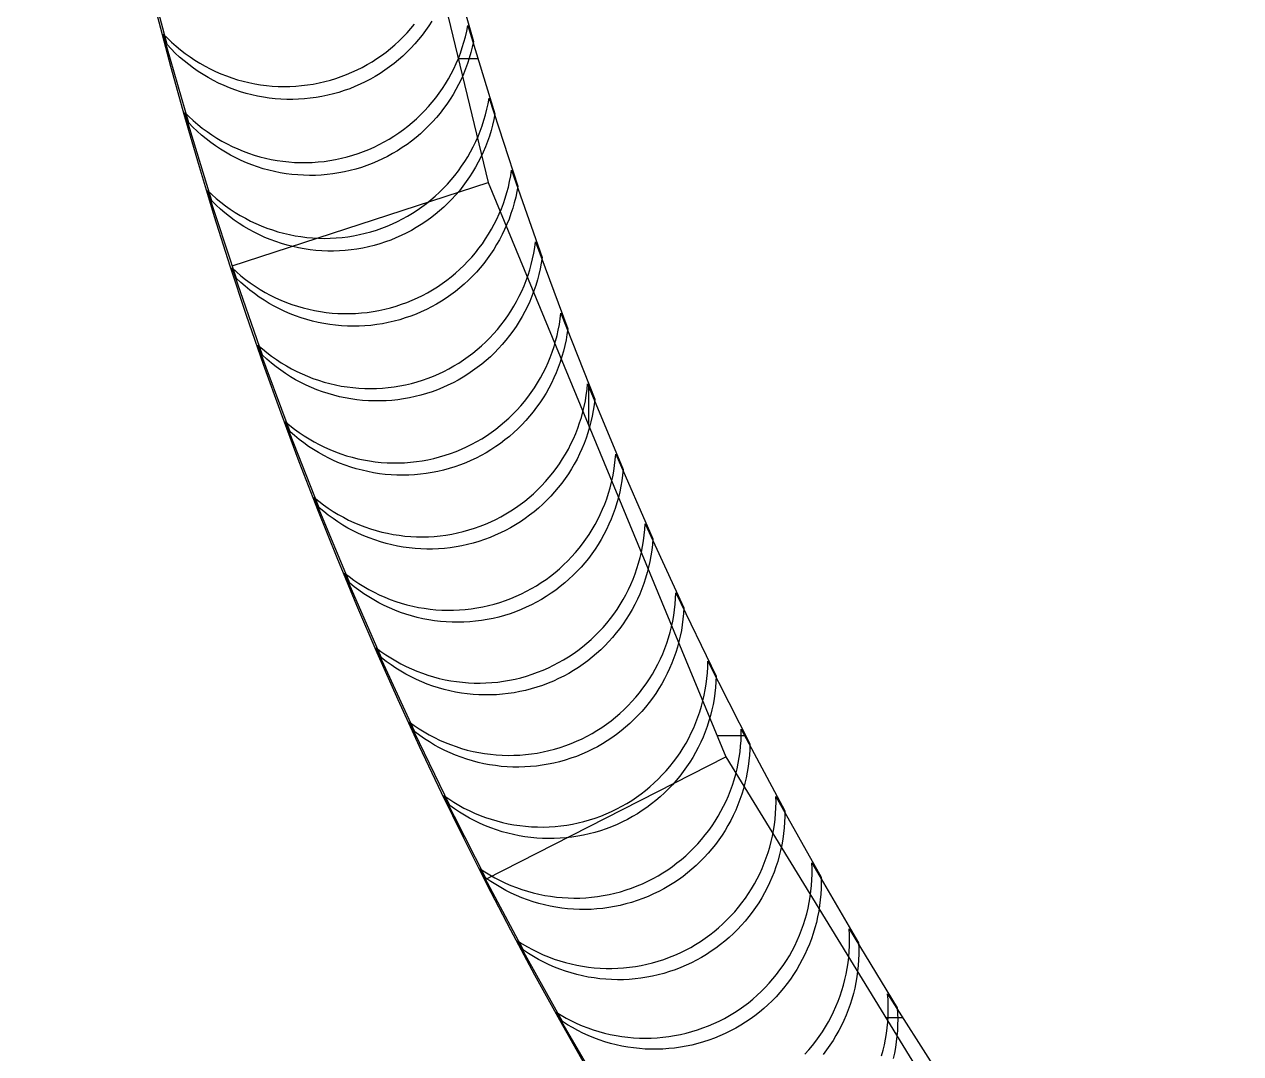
# Model space of a CAD drawing. Header units: metres. Extents: x -22.9 to 22.9, y -22.9 to 22.9.
# Drawn here: x -22.86 to -16.29, y -11.32 to -5.76 of the extents above; entities that cross this region are included whole.
import ezdxf

# ---------------------------------------------------------------- set-up
doc = ezdxf.new("R2010")
doc.units = ezdxf.units.M
for name, color, linetype in [('OBSERVED_CIRCULAR_SCAN', 3, 'Continuous'), ('SCAN_FOOTPRINTS', 5, 'Continuous'), ('TANK_BOUNDARY', 7, 'Continuous')]:
    doc.layers.add(name, color=color, linetype=linetype)

msp = doc.modelspace()

# ---------------------------------------------------------------- linework, layer by layer
at = {"layer": 'OBSERVED_CIRCULAR_SCAN'}
for p, q in [((-21.1385, -3.348), (-20.3545, -6.6136)), ((-20.5153, -5.9436), (-20.409, -5.9436)), ((-21.7362, -7.0625), (-20.3545, -6.6136)), ((-20.3545, -6.6136), (-19.0693, -9.7163)), ((-19.812, -7.6976), (-19.812, -7.9233)), ((-19.117, -9.6012), (-18.9626, -9.6012)), ((-20.3672, -10.3776), (-19.0693, -9.7163)), ((-19.0693, -9.7163), (-17.3146, -12.5798)), ((-18.2059, -11.1252), (-18.1137, -11.1252))]:
    msp.add_line(p, q, dxfattribs=at)
at = {"layer": 'SCAN_FOOTPRINTS'}
for points in [[(-20.6578, -5.7415), (-20.6746, -5.7673), (-20.6922, -5.7925), (-20.7107, -5.8171), (-20.73, -5.8411), (-20.7502, -5.8644), (-20.7711, -5.887), (-20.7928, -5.9089), (-20.8152, -5.93), (-20.8383, -5.9503), (-20.8621, -5.9699), (-20.8866, -5.9886), (-20.9117, -6.0064), (-20.9373, -6.0234), (-20.9636, -6.0395), (-20.9904, -6.0547), (-21.0177, -6.069), (-21.0454, -6.0823), (-21.0736, -6.0947), (-21.1022, -6.1061), (-21.1312, -6.1165), (-21.1605, -6.1259), (-21.1901, -6.1343), (-21.221, -6.1419), (-21.2521, -6.1484), (-21.2834, -6.1538), (-21.3149, -6.1581), (-21.3466, -6.1613), (-21.3783, -6.1634), (-21.4101, -6.1644), (-21.4418, -6.1642), (-21.4736, -6.1629), (-21.5053, -6.1605), (-21.5369, -6.1569), (-21.5683, -6.1523), (-21.5996, -6.1465), (-21.6306, -6.1397), (-21.6614, -6.1317), (-21.6919, -6.1227), (-21.722, -6.1126), (-21.7518, -6.1014), (-21.7811, -6.0892), (-21.81, -6.076), (-21.8384, -6.0617), (-21.8663, -6.0465), (-21.8937, -6.0303), (-21.9204, -6.0131), (-21.9466, -5.995), (-21.972, -5.976), (-21.9968, -5.9561), (-22.0209, -5.9353), (-22.0442, -5.9137), (-22.0667, -5.8913), (-22.0885, -5.8681), (-22.2167, -5.3849)], [(-20.5709, -5.3707), (-20.4334, -5.8514), (-20.4334, -5.8514), (-20.4399, -5.8815), (-20.4475, -5.9113), (-20.4561, -5.9409), (-20.4657, -5.9702), (-20.4763, -5.9991), (-20.4878, -6.0276), (-20.5004, -6.0557), (-20.5139, -6.0834), (-20.5283, -6.1106), (-20.5437, -6.1373), (-20.56, -6.1634), (-20.5771, -6.189), (-20.5951, -6.214), (-20.614, -6.2383), (-20.6337, -6.262), (-20.6541, -6.285), (-20.6754, -6.3073), (-20.6974, -6.3288), (-20.7201, -6.3496), (-20.7436, -6.3696), (-20.7677, -6.3888), (-20.7924, -6.4071), (-20.8177, -6.4246), (-20.8437, -6.4412), (-20.8702, -6.4569), (-20.8972, -6.4717), (-20.9247, -6.4855), (-20.9526, -6.4984), (-20.981, -6.5104), (-21.0098, -6.5214), (-21.0389, -6.5313), (-21.0684, -6.5403), (-21.0991, -6.5485), (-21.1301, -6.5556), (-21.1613, -6.5616), (-21.1927, -6.5665), (-21.2242, -6.5703), (-21.2559, -6.573), (-21.2877, -6.5746), (-21.3194, -6.575), (-21.3512, -6.5743), (-21.383, -6.5725), (-21.4146, -6.5696), (-21.4461, -6.5655), (-21.4775, -6.5604), (-21.5087, -6.5541), (-21.5396, -6.5468), (-21.5702, -6.5383), (-21.6006, -6.5288), (-21.6305, -6.5182), (-21.6601, -6.5066), (-21.6893, -6.4939), (-21.7179, -6.4802), (-21.7461, -6.4655), (-21.7738, -6.4498), (-21.8009, -6.4332), (-21.8273, -6.4156), (-21.8532, -6.3971), (-21.8783, -6.3776), (-21.9028, -6.3573), (-21.9265, -6.3362), (-21.9495, -6.3142), (-21.9717, -6.2914), (-22.1092, -5.8107), (-22.1092, -5.8107), (-22.087, -5.8335), (-22.064, -5.8555), (-22.0403, -5.8766), (-22.0158, -5.8969), (-21.9907, -5.9163), (-21.9648, -5.9349), (-21.9384, -5.9525), (-21.9113, -5.9691), (-21.8836, -5.9848), (-21.8555, -5.9995), (-21.8268, -6.0132), (-21.7976, -6.0259), (-21.768, -6.0375), (-21.7381, -6.0481), (-21.7077, -6.0576), (-21.6771, -6.0661), (-21.6462, -6.0734), (-21.615, -6.0797), (-21.5837, -6.0848), (-21.5521, -6.0889), (-21.5205, -6.0918), (-21.4887, -6.0936), (-21.457, -6.0943), (-21.4252, -6.0939), (-21.3934, -6.0923), (-21.3618, -6.0896), (-21.3302, -6.0858), (-21.2988, -6.0809), (-21.2676, -6.0749), (-21.2366, -6.0678), (-21.2059, -6.0596), (-21.1764, -6.0506), (-21.1473, -6.0406), (-21.1185, -6.0297), (-21.0901, -6.0177), (-21.0622, -6.0048), (-21.0347, -5.991), (-21.0077, -5.9762), (-20.9812, -5.9605), (-20.9553, -5.9439), (-20.9299, -5.9264), (-20.9052, -5.908), (-20.8811, -5.8889), (-20.8576, -5.8689), (-20.8349, -5.8481), (-20.8129, -5.8266), (-20.7917, -5.8043), (-20.7712, -5.7813), (-20.7515, -5.7576)], [(-19.7345, -11.5276), (-19.9866, -11.0958), (-19.9866, -11.0958), (-19.9595, -11.1124), (-19.9318, -11.128), (-19.9035, -11.1426), (-19.8748, -11.1562), (-19.8456, -11.1688), (-19.816, -11.1804), (-19.786, -11.1909), (-19.7557, -11.2003), (-19.725, -11.2087), (-19.6941, -11.216), (-19.6629, -11.2222), (-19.6315, -11.2272), (-19.6, -11.2312), (-19.5683, -11.2341), (-19.5366, -11.2358), (-19.5048, -11.2364), (-19.473, -11.2359), (-19.4413, -11.2342), (-19.4096, -11.2315), (-19.3781, -11.2276), (-19.3467, -11.2226), (-19.3155, -11.2165), (-19.2845, -11.2093), (-19.2538, -11.201), (-19.2234, -11.1917), (-19.1934, -11.1813), (-19.1638, -11.1698), (-19.1346, -11.1573), (-19.1058, -11.1437), (-19.0775, -11.1292), (-19.0498, -11.1136), (-19.0235, -11.0977), (-18.9977, -11.0808), (-18.9726, -11.0631), (-18.948, -11.0445), (-18.9241, -11.025), (-18.9009, -11.0048), (-18.8784, -10.9838), (-18.8566, -10.962), (-18.8356, -10.9395), (-18.8153, -10.9163), (-18.7959, -10.8925), (-18.7773, -10.8679), (-18.7595, -10.8428), (-18.7426, -10.817), (-18.7266, -10.7907), (-18.7116, -10.7639), (-18.6974, -10.7365), (-18.6842, -10.7087), (-18.6719, -10.6805), (-18.6606, -10.6518), (-18.6503, -10.6228), (-18.641, -10.5934), (-18.6328, -10.5638), (-18.6255, -10.5339), (-18.6192, -10.5037), (-18.614, -10.4734), (-18.6099, -10.4428), (-18.6068, -10.4122), (-18.6047, -10.3815), (-18.6037, -10.3507), (-18.6037, -10.3199), (-18.6048, -10.2891), (-18.3527, -10.7209), (-18.3527, -10.7209), (-18.3516, -10.7517), (-18.3516, -10.7825), (-18.3526, -10.8133), (-18.3547, -10.844), (-18.3578, -10.8746), (-18.362, -10.9052), (-18.3672, -10.9355), (-18.3734, -10.9657), (-18.3807, -10.9956), (-18.389, -11.0252), (-18.3983, -11.0546), (-18.4086, -11.0836), (-18.4198, -11.1123), (-18.4321, -11.1405), (-18.4453, -11.1683), (-18.4595, -11.1957), (-18.4746, -11.2225), (-18.4906, -11.2488), (-18.5074, -11.2746), (-18.5252, -11.2997), (-18.5438, -11.3243)], [(-18.6425, -11.3223), (-18.6219, -11.2994), (-18.6021, -11.2758), (-18.5831, -11.2516), (-18.565, -11.2267), (-18.5477, -11.2012), (-18.5313, -11.1751), (-18.5159, -11.1485), (-18.5013, -11.1214), (-18.4877, -11.0938), (-18.475, -11.0657), (-18.4633, -11.0372), (-18.4525, -11.0084), (-18.4428, -10.9792), (-18.4341, -10.9496), (-18.4263, -10.9198), (-18.4197, -10.8898), (-18.414, -10.8595), (-18.4094, -10.8291), (-18.4058, -10.7985), (-18.4033, -10.7678), (-18.4018, -10.737), (-18.4014, -10.7062), (-18.402, -10.6754), (-18.4037, -10.6447), (-18.1433, -11.0716), (-18.1433, -11.0716), (-18.1417, -11.1023), (-18.141, -11.1331), (-18.1415, -11.1639), (-18.1429, -11.1947), (-18.1455, -11.2254), (-18.149, -11.2559), (-18.1537, -11.2864), (-18.1593, -11.3167), (-18.166, -11.3467)], [(-18.2284, -11.3315), (-18.2203, -11.3018), (-18.2131, -11.2718), (-18.207, -11.2417), (-18.2019, -11.2113), (-18.1979, -11.1808), (-18.1949, -11.1501), (-18.193, -11.1194), (-18.1921, -11.0886), (-18.1923, -11.0578), (-18.1935, -11.027), (-18.1957, -10.9963), (-17.9273, -11.4181)]]:
    msp.add_lwpolyline(points, dxfattribs=at)
for points in [[(-20.3172, -6.2429), (-20.3231, -6.2731), (-20.3301, -6.3031), (-20.3381, -6.3328), (-20.3472, -6.3623), (-20.3572, -6.3914), (-20.3682, -6.4201), (-20.3803, -6.4485), (-20.3932, -6.4764), (-20.4071, -6.5039), (-20.422, -6.5309), (-20.4377, -6.5573), (-20.4544, -6.5832), (-20.4719, -6.6085), (-20.4903, -6.6332), (-20.5095, -6.6573), (-20.5296, -6.6807), (-20.5504, -6.7034), (-20.572, -6.7253), (-20.5943, -6.7465), (-20.6174, -6.767), (-20.6411, -6.7866), (-20.6655, -6.8054), (-20.6905, -6.8234), (-20.7161, -6.8405), (-20.7423, -6.8567), (-20.769, -6.872), (-20.7962, -6.8864), (-20.8239, -6.8998), (-20.8521, -6.9123), (-20.8806, -6.9238), (-20.9095, -6.9344), (-20.9388, -6.9439), (-20.9694, -6.9527), (-21.0002, -6.9604), (-21.0313, -6.967), (-21.0626, -6.9725), (-21.0941, -6.9769), (-21.1257, -6.9802), (-21.1574, -6.9824), (-21.1892, -6.9834), (-21.221, -6.9833), (-21.2527, -6.9821), (-21.2844, -6.9798), (-21.316, -6.9764), (-21.3475, -6.9718), (-21.3788, -6.9662), (-21.4098, -6.9594), (-21.4406, -6.9516), (-21.4711, -6.9426), (-21.5013, -6.9326), (-21.5311, -6.9216), (-21.5605, -6.9094), (-21.5894, -6.8963), (-21.6179, -6.8821), (-21.6458, -6.867), (-21.6732, -6.8509), (-21.7, -6.8338), (-21.7262, -6.8158), (-21.7517, -6.7968), (-21.7766, -6.777), (-21.8007, -6.7563), (-21.8241, -6.7348), (-21.8467, -6.7124), (-21.9934, -6.2344), (-21.9934, -6.2344), (-21.9708, -6.2568), (-21.9474, -6.2783), (-21.9233, -6.299), (-21.8985, -6.3188), (-21.8729, -6.3378), (-21.8468, -6.3558), (-21.8199, -6.3729), (-21.7926, -6.389), (-21.7646, -6.4042), (-21.7362, -6.4183), (-21.7072, -6.4315), (-21.6778, -6.4436), (-21.648, -6.4546), (-21.6179, -6.4646), (-21.5874, -6.4736), (-21.5566, -6.4814), (-21.5255, -6.4882), (-21.4942, -6.4938), (-21.4628, -6.4984), (-21.4312, -6.5018), (-21.3995, -6.5042), (-21.3677, -6.5054), (-21.3359, -6.5054), (-21.3041, -6.5044), (-21.2724, -6.5022), (-21.2408, -6.4989), (-21.2093, -6.4945), (-21.178, -6.489), (-21.1469, -6.4824), (-21.1161, -6.4747), (-21.0855, -6.4659), (-21.0563, -6.4564), (-21.0273, -6.4458), (-20.9988, -6.4343), (-20.9706, -6.4218), (-20.9429, -6.4084), (-20.9157, -6.394), (-20.889, -6.3787), (-20.8628, -6.3625), (-20.8372, -6.3454), (-20.8122, -6.3274), (-20.7878, -6.3086), (-20.7641, -6.289), (-20.741, -6.2686), (-20.7187, -6.2473), (-20.6971, -6.2254), (-20.6763, -6.2027), (-20.6563, -6.1793), (-20.637, -6.1553), (-20.6187, -6.1306), (-20.6011, -6.1052), (-20.5845, -6.0793), (-20.5687, -6.0529), (-20.5539, -6.0259), (-20.5399, -5.9984), (-20.527, -5.9705), (-20.515, -5.9422), (-20.5039, -5.9134), (-20.4939, -5.8843), (-20.4849, -5.8549), (-20.4768, -5.8251), (-20.4698, -5.7951), (-20.4639, -5.7649), (-20.3172, -6.2429)], [(-20.1935, -6.6321), (-20.1988, -6.6625), (-20.2053, -6.6926), (-20.2127, -6.7224), (-20.2212, -6.7521), (-20.2307, -6.7814), (-20.2411, -6.8103), (-20.2526, -6.8389), (-20.265, -6.8671), (-20.2784, -6.8948), (-20.2927, -6.9221), (-20.308, -6.9488), (-20.3241, -6.975), (-20.3412, -7.0007), (-20.3591, -7.0257), (-20.3779, -7.0501), (-20.3974, -7.0739), (-20.4178, -7.097), (-20.439, -7.1194), (-20.4609, -7.141), (-20.4835, -7.1619), (-20.5069, -7.1819), (-20.5309, -7.2012), (-20.5555, -7.2197), (-20.5808, -7.2372), (-20.6067, -7.254), (-20.6331, -7.2698), (-20.6601, -7.2847), (-20.6875, -7.2986), (-20.7154, -7.3117), (-20.7437, -7.3237), (-20.7725, -7.3348), (-20.8015, -7.3449), (-20.8319, -7.3543), (-20.8626, -7.3626), (-20.8936, -7.3698), (-20.9248, -7.3759), (-20.9561, -7.3809), (-20.9877, -7.3848), (-21.0194, -7.3876), (-21.0511, -7.3892), (-21.0829, -7.3898), (-21.1147, -7.3892), (-21.1464, -7.3875), (-21.1781, -7.3847), (-21.2096, -7.3807), (-21.241, -7.3756), (-21.2722, -7.3695), (-21.3031, -7.3622), (-21.3338, -7.3539), (-21.3641, -7.3445), (-21.3941, -7.334), (-21.4238, -7.3224), (-21.4529, -7.3098), (-21.4817, -7.2962), (-21.5099, -7.2816), (-21.5376, -7.266), (-21.5647, -7.2494), (-21.5912, -7.2319), (-21.6171, -7.2135), (-21.6424, -7.1941), (-21.6669, -7.1739), (-21.6907, -7.1528), (-21.7137, -7.1309), (-21.8696, -6.6559), (-21.8696, -6.6559), (-21.8466, -6.6778), (-21.8228, -6.6988), (-21.7982, -6.7191), (-21.773, -6.7384), (-21.7471, -6.7569), (-21.7206, -6.7744), (-21.6935, -6.7909), (-21.6658, -6.8065), (-21.6376, -6.8211), (-21.6088, -6.8348), (-21.5796, -6.8473), (-21.55, -6.8589), (-21.52, -6.8694), (-21.4897, -6.8788), (-21.459, -6.8871), (-21.428, -6.8944), (-21.3969, -6.9006), (-21.3655, -6.9056), (-21.3339, -6.9096), (-21.3023, -6.9124), (-21.2705, -6.9141), (-21.2388, -6.9147), (-21.207, -6.9142), (-21.1752, -6.9125), (-21.1436, -6.9097), (-21.112, -6.9058), (-21.0806, -6.9008), (-21.0494, -6.8947), (-21.0185, -6.8875), (-20.9878, -6.8792), (-20.9574, -6.8698), (-20.9283, -6.8597), (-20.8996, -6.8487), (-20.8713, -6.8366), (-20.8434, -6.8236), (-20.8159, -6.8096), (-20.789, -6.7947), (-20.7626, -6.7789), (-20.7367, -6.7622), (-20.7114, -6.7446), (-20.6868, -6.7261), (-20.6628, -6.7069), (-20.6394, -6.6868), (-20.6168, -6.6659), (-20.5949, -6.6443), (-20.5737, -6.6219), (-20.5533, -6.5988), (-20.5337, -6.5751), (-20.515, -6.5506), (-20.4971, -6.5256), (-20.48, -6.4999), (-20.4639, -6.4737), (-20.4486, -6.447), (-20.4343, -6.4197), (-20.4209, -6.392), (-20.4085, -6.3638), (-20.397, -6.3352), (-20.3865, -6.3063), (-20.3771, -6.277), (-20.3686, -6.2474), (-20.3611, -6.2175), (-20.3547, -6.1874), (-20.3493, -6.1571), (-20.1935, -6.6321)], [(-20.0623, -7.0189), (-20.0671, -7.0493), (-20.073, -7.0795), (-20.0798, -7.1096), (-20.0877, -7.1393), (-20.0966, -7.1688), (-20.1066, -7.198), (-20.1175, -7.2268), (-20.1293, -7.2552), (-20.1422, -7.2831), (-20.156, -7.3107), (-20.1707, -7.3377), (-20.1864, -7.3642), (-20.2029, -7.3902), (-20.2203, -7.4156), (-20.2386, -7.4404), (-20.2578, -7.4645), (-20.2777, -7.488), (-20.2984, -7.5107), (-20.3199, -7.5328), (-20.3421, -7.5541), (-20.3651, -7.5746), (-20.3887, -7.5944), (-20.413, -7.6133), (-20.438, -7.6313), (-20.4635, -7.6485), (-20.4896, -7.6649), (-20.5163, -7.6803), (-20.5434, -7.6948), (-20.5711, -7.7083), (-20.5992, -7.7209), (-20.6277, -7.7326), (-20.6566, -7.7432), (-20.6868, -7.7532), (-20.7173, -7.7621), (-20.7481, -7.7699), (-20.7792, -7.7766), (-20.8105, -7.7822), (-20.8419, -7.7867), (-20.8735, -7.7901), (-20.9052, -7.7923), (-20.937, -7.7935), (-20.9688, -7.7935), (-21.0006, -7.7924), (-21.0323, -7.7902), (-21.0639, -7.7869), (-21.0953, -7.7824), (-21.1266, -7.7768), (-21.1577, -7.7702), (-21.1885, -7.7624), (-21.2191, -7.7536), (-21.2493, -7.7437), (-21.2791, -7.7327), (-21.3085, -7.7207), (-21.3375, -7.7076), (-21.366, -7.6936), (-21.394, -7.6785), (-21.4215, -7.6624), (-21.4483, -7.6454), (-21.4746, -7.6275), (-21.5001, -7.6086), (-21.525, -7.5889), (-21.5492, -7.5683), (-21.5727, -7.5468), (-21.7377, -7.0748), (-21.7377, -7.0748), (-21.7142, -7.0963), (-21.69, -7.1169), (-21.6651, -7.1366), (-21.6395, -7.1555), (-21.6133, -7.1734), (-21.5864, -7.1904), (-21.559, -7.2065), (-21.531, -7.2216), (-21.5025, -7.2356), (-21.4735, -7.2487), (-21.4441, -7.2607), (-21.4143, -7.2717), (-21.3841, -7.2816), (-21.3535, -7.2904), (-21.3227, -7.2982), (-21.2916, -7.3048), (-21.2603, -7.3104), (-21.2289, -7.3149), (-21.1972, -7.3182), (-21.1655, -7.3204), (-21.1338, -7.3215), (-21.102, -7.3215), (-21.0702, -7.3203), (-21.0385, -7.3181), (-21.0069, -7.3147), (-20.9754, -7.3102), (-20.9442, -7.3046), (-20.9131, -7.2979), (-20.8823, -7.2901), (-20.8517, -7.2812), (-20.8216, -7.2712), (-20.7927, -7.2606), (-20.7642, -7.2489), (-20.7361, -7.2363), (-20.7084, -7.2228), (-20.6813, -7.2083), (-20.6546, -7.1929), (-20.6285, -7.1765), (-20.603, -7.1593), (-20.578, -7.1413), (-20.5537, -7.1224), (-20.5301, -7.1026), (-20.5071, -7.0821), (-20.4849, -7.0608), (-20.4634, -7.0387), (-20.4427, -7.016), (-20.4227, -6.9925), (-20.4036, -6.9684), (-20.3853, -6.9436), (-20.3679, -6.9182), (-20.3514, -6.8922), (-20.3357, -6.8657), (-20.321, -6.8387), (-20.3072, -6.8111), (-20.2943, -6.7832), (-20.2824, -6.7548), (-20.2715, -6.726), (-20.2616, -6.6968), (-20.2527, -6.6673), (-20.2448, -6.6376), (-20.2379, -6.6075), (-20.2321, -6.5773), (-20.2273, -6.5469), (-20.0623, -7.0189)], [(-19.9237, -7.4031), (-19.928, -7.4336), (-19.9332, -7.4639), (-19.9395, -7.4941), (-19.9468, -7.524), (-19.9552, -7.5536), (-19.9645, -7.5829), (-19.9749, -7.6119), (-19.9862, -7.6406), (-19.9985, -7.6688), (-20.0118, -7.6966), (-20.026, -7.7239), (-20.0412, -7.7507), (-20.0572, -7.777), (-20.0741, -7.8027), (-20.0919, -7.8278), (-20.1106, -7.8523), (-20.1301, -7.8762), (-20.1504, -7.8994), (-20.1714, -7.9218), (-20.1932, -7.9435), (-20.2158, -7.9645), (-20.2391, -7.9847), (-20.263, -8.0041), (-20.2876, -8.0226), (-20.3128, -8.0403), (-20.3386, -8.0571), (-20.3649, -8.0731), (-20.3918, -8.0881), (-20.4192, -8.1022), (-20.447, -8.1153), (-20.4753, -8.1275), (-20.504, -8.1387), (-20.534, -8.1492), (-20.5643, -8.1587), (-20.595, -8.1671), (-20.6259, -8.1744), (-20.6571, -8.1806), (-20.6885, -8.1857), (-20.72, -8.1897), (-20.7517, -8.1926), (-20.7834, -8.1943), (-20.8152, -8.195), (-20.847, -8.1945), (-20.8787, -8.1929), (-20.9104, -8.1901), (-20.9419, -8.1863), (-20.9733, -8.1813), (-21.0045, -8.1753), (-21.0355, -8.1681), (-21.0662, -8.1598), (-21.0966, -8.1505), (-21.1266, -8.1401), (-21.1563, -8.1287), (-21.1855, -8.1162), (-21.2143, -8.1026), (-21.2425, -8.0881), (-21.2703, -8.0726), (-21.2975, -8.0561), (-21.324, -8.0387), (-21.35, -8.0203), (-21.3753, -8.0011), (-21.3999, -7.9809), (-21.4237, -7.9599), (-21.5977, -7.4912), (-21.5977, -7.4912), (-21.5739, -7.5122), (-21.5493, -7.5323), (-21.524, -7.5516), (-21.4981, -7.57), (-21.4715, -7.5874), (-21.4443, -7.6039), (-21.4166, -7.6194), (-21.3883, -7.6339), (-21.3595, -7.6474), (-21.3303, -7.6599), (-21.3006, -7.6714), (-21.2706, -7.6818), (-21.2402, -7.6911), (-21.2095, -7.6993), (-21.1785, -7.7065), (-21.1473, -7.7126), (-21.1159, -7.7175), (-21.0844, -7.7214), (-21.0527, -7.7241), (-21.021, -7.7257), (-20.9892, -7.7262), (-20.9574, -7.7256), (-20.9257, -7.7238), (-20.894, -7.721), (-20.8625, -7.717), (-20.8311, -7.7119), (-20.7999, -7.7057), (-20.769, -7.6983), (-20.7383, -7.69), (-20.708, -7.6805), (-20.678, -7.67), (-20.6493, -7.6587), (-20.6211, -7.6466), (-20.5932, -7.6334), (-20.5658, -7.6193), (-20.5389, -7.6043), (-20.5126, -7.5884), (-20.4868, -7.5716), (-20.4616, -7.5539), (-20.437, -7.5353), (-20.4131, -7.5159), (-20.3898, -7.4958), (-20.3673, -7.4748), (-20.3454, -7.4531), (-20.3244, -7.4306), (-20.3041, -7.4074), (-20.2846, -7.3836), (-20.266, -7.3591), (-20.2482, -7.334), (-20.2312, -7.3083), (-20.2152, -7.282), (-20.2, -7.2552), (-20.1858, -7.2278), (-20.1726, -7.2001), (-20.1602, -7.1718), (-20.1489, -7.1432), (-20.1386, -7.1142), (-20.1292, -7.0849), (-20.1209, -7.0552), (-20.1135, -7.0253), (-20.1072, -6.9952), (-20.102, -6.9648), (-20.0978, -6.9343), (-19.9237, -7.4031)], [(-19.7778, -7.7845), (-19.7815, -7.8151), (-19.7861, -7.8455), (-19.7919, -7.8758), (-19.7986, -7.9058), (-19.8064, -7.9356), (-19.8152, -7.9651), (-19.825, -7.9943), (-19.8357, -8.0232), (-19.8475, -8.0516), (-19.8602, -8.0797), (-19.8739, -8.1072), (-19.8885, -8.1343), (-19.9041, -8.1609), (-19.9205, -8.187), (-19.9378, -8.2124), (-19.956, -8.2373), (-19.975, -8.2615), (-19.9949, -8.2851), (-20.0155, -8.3079), (-20.0369, -8.3301), (-20.059, -8.3515), (-20.0819, -8.3721), (-20.1055, -8.3919), (-20.1297, -8.4109), (-20.1545, -8.4291), (-20.18, -8.4464), (-20.2061, -8.4628), (-20.2326, -8.4784), (-20.2597, -8.493), (-20.2873, -8.5067), (-20.3154, -8.5194), (-20.3438, -8.5311), (-20.3736, -8.5423), (-20.4038, -8.5523), (-20.4343, -8.5613), (-20.4651, -8.5692), (-20.4961, -8.576), (-20.5274, -8.5817), (-20.5588, -8.5863), (-20.5904, -8.5898), (-20.6221, -8.5921), (-20.6539, -8.5934), (-20.6857, -8.5935), (-20.7174, -8.5925), (-20.7492, -8.5904), (-20.7808, -8.5871), (-20.8123, -8.5828), (-20.8436, -8.5773), (-20.8747, -8.5707), (-20.9055, -8.5631), (-20.9361, -8.5543), (-20.9663, -8.5445), (-20.9962, -8.5336), (-21.0256, -8.5217), (-21.0547, -8.5088), (-21.0832, -8.4948), (-21.1113, -8.4798), (-21.1387, -8.4638), (-21.1656, -8.4469), (-21.1919, -8.4291), (-21.2176, -8.4103), (-21.2426, -8.3906), (-21.2668, -8.3701), (-21.4498, -7.9048), (-21.4498, -7.9048), (-21.4256, -7.9253), (-21.4006, -7.945), (-21.3749, -7.9637), (-21.3486, -7.9816), (-21.3217, -7.9985), (-21.2942, -8.0145), (-21.2662, -8.0295), (-21.2377, -8.0434), (-21.2086, -8.0564), (-21.1792, -8.0683), (-21.1493, -8.0792), (-21.1191, -8.089), (-21.0885, -8.0978), (-21.0577, -8.1054), (-21.0266, -8.112), (-20.9953, -8.1175), (-20.9638, -8.1218), (-20.9321, -8.1251), (-20.9004, -8.1272), (-20.8687, -8.1282), (-20.8369, -8.1281), (-20.8051, -8.1268), (-20.7734, -8.1245), (-20.7418, -8.121), (-20.7104, -8.1164), (-20.6791, -8.1107), (-20.648, -8.1039), (-20.6173, -8.096), (-20.5868, -8.087), (-20.5566, -8.0769), (-20.5268, -8.0658), (-20.4984, -8.0541), (-20.4703, -8.0413), (-20.4427, -8.0277), (-20.4156, -8.0131), (-20.389, -7.9975), (-20.363, -7.9811), (-20.3375, -7.9638), (-20.3127, -7.9456), (-20.2885, -7.9266), (-20.2649, -7.9068), (-20.242, -7.8861), (-20.2199, -7.8647), (-20.1985, -7.8426), (-20.1779, -7.8197), (-20.158, -7.7962), (-20.139, -7.772), (-20.1208, -7.7471), (-20.1035, -7.7217), (-20.0871, -7.6956), (-20.0715, -7.669), (-20.0569, -7.6419), (-20.0432, -7.6143), (-20.0305, -7.5863), (-20.0187, -7.5579), (-20.0079, -7.529), (-19.9982, -7.4998), (-19.9894, -7.4703), (-19.9816, -7.4405), (-19.9748, -7.4105), (-19.9691, -7.3802), (-19.9644, -7.3498), (-19.9608, -7.3192), (-19.7778, -7.7845)], [(-19.6246, -8.1631), (-19.6277, -8.1937), (-19.6317, -8.2242), (-19.6369, -8.2546), (-19.643, -8.2848), (-19.6502, -8.3147), (-19.6585, -8.3444), (-19.6677, -8.3738), (-19.6779, -8.4028), (-19.6891, -8.4315), (-19.7013, -8.4598), (-19.7145, -8.4876), (-19.7286, -8.515), (-19.7436, -8.5419), (-19.7595, -8.5682), (-19.7764, -8.594), (-19.7941, -8.6192), (-19.8126, -8.6438), (-19.832, -8.6677), (-19.8522, -8.6909), (-19.8732, -8.7135), (-19.8949, -8.7353), (-19.9173, -8.7564), (-19.9405, -8.7767), (-19.9644, -8.7961), (-19.9889, -8.8148), (-20.014, -8.8326), (-20.0397, -8.8495), (-20.066, -8.8655), (-20.0928, -8.8807), (-20.1201, -8.8949), (-20.1479, -8.9081), (-20.1762, -8.9204), (-20.2057, -8.9321), (-20.2357, -8.9428), (-20.266, -8.9523), (-20.2966, -8.9608), (-20.3275, -8.9682), (-20.3587, -8.9745), (-20.3901, -8.9797), (-20.4216, -8.9838), (-20.4532, -8.9868), (-20.485, -8.9886), (-20.5167, -8.9894), (-20.5485, -8.989), (-20.5803, -8.9875), (-20.6119, -8.9848), (-20.6435, -8.9811), (-20.6749, -8.9762), (-20.7061, -8.9702), (-20.7371, -8.9632), (-20.7679, -8.955), (-20.7983, -8.9458), (-20.8283, -8.9355), (-20.858, -8.9241), (-20.8873, -8.9117), (-20.9161, -8.8983), (-20.9444, -8.8838), (-20.9722, -8.8684), (-20.9994, -8.852), (-21.0261, -8.8347), (-21.0521, -8.8164), (-21.0774, -8.7972), (-21.1021, -8.7771), (-21.294, -8.3154), (-21.294, -8.3154), (-21.2693, -8.3355), (-21.244, -8.3547), (-21.218, -8.373), (-21.1913, -8.3903), (-21.1641, -8.4067), (-21.1363, -8.4221), (-21.108, -8.4366), (-21.0792, -8.45), (-21.0499, -8.4624), (-21.0202, -8.4738), (-20.9902, -8.4841), (-20.9598, -8.4933), (-20.929, -8.5015), (-20.898, -8.5085), (-20.8668, -8.5145), (-20.8354, -8.5194), (-20.8038, -8.5231), (-20.7722, -8.5257), (-20.7404, -8.5273), (-20.7086, -8.5276), (-20.6769, -8.5269), (-20.6451, -8.5251), (-20.6135, -8.5221), (-20.582, -8.518), (-20.5506, -8.5128), (-20.5194, -8.5065), (-20.4885, -8.4991), (-20.4579, -8.4906), (-20.4276, -8.481), (-20.3976, -8.4704), (-20.3681, -8.4587), (-20.3398, -8.4464), (-20.312, -8.4332), (-20.2847, -8.419), (-20.2579, -8.4038), (-20.2316, -8.3878), (-20.2059, -8.3709), (-20.1808, -8.3531), (-20.1563, -8.3344), (-20.1324, -8.3149), (-20.1092, -8.2947), (-20.0868, -8.2736), (-20.065, -8.2518), (-20.0441, -8.2292), (-20.0239, -8.206), (-20.0045, -8.1821), (-19.986, -8.1575), (-19.9683, -8.1323), (-19.9514, -8.1065), (-19.9355, -8.0801), (-19.9205, -8.0533), (-19.9064, -8.0259), (-19.8932, -7.998), (-19.881, -7.9698), (-19.8698, -7.9411), (-19.8596, -7.912), (-19.8504, -7.8827), (-19.8421, -7.853), (-19.8349, -7.8231), (-19.8288, -7.7929), (-19.8236, -7.7625), (-19.8195, -7.732), (-19.8165, -7.7014), (-19.6246, -8.1631)], [(-19.4641, -8.5386), (-19.4666, -8.5693), (-19.4701, -8.5999), (-19.4747, -8.6304), (-19.4802, -8.6606), (-19.4869, -8.6907), (-19.4945, -8.7205), (-19.5032, -8.7501), (-19.5128, -8.7793), (-19.5235, -8.8082), (-19.5352, -8.8367), (-19.5478, -8.8648), (-19.5613, -8.8925), (-19.5758, -8.9196), (-19.5913, -8.9463), (-19.6076, -8.9724), (-19.6248, -8.9979), (-19.6429, -9.0228), (-19.6618, -9.0471), (-19.6815, -9.0708), (-19.7021, -9.0937), (-19.7234, -9.1159), (-19.7454, -9.1374), (-19.7682, -9.1582), (-19.7917, -9.1781), (-19.8158, -9.1972), (-19.8406, -9.2155), (-19.866, -9.2329), (-19.892, -9.2494), (-19.9185, -9.2651), (-19.9455, -9.2798), (-19.9731, -9.2936), (-20.0011, -9.3065), (-20.0304, -9.3187), (-20.0601, -9.3299), (-20.0903, -9.34), (-20.1207, -9.3491), (-20.1515, -9.3571), (-20.1825, -9.364), (-20.2138, -9.3698), (-20.2452, -9.3745), (-20.2768, -9.3781), (-20.3085, -9.3805), (-20.3402, -9.3819), (-20.372, -9.3821), (-20.4038, -9.3812), (-20.4355, -9.3792), (-20.4671, -9.376), (-20.4986, -9.3718), (-20.53, -9.3664), (-20.5611, -9.3599), (-20.592, -9.3524), (-20.6226, -9.3437), (-20.6528, -9.334), (-20.6827, -9.3232), (-20.7122, -9.3114), (-20.7413, -9.2985), (-20.7699, -9.2846), (-20.798, -9.2697), (-20.8255, -9.2539), (-20.8525, -9.237), (-20.8788, -9.2192), (-20.9045, -9.2006), (-20.9295, -9.181), (-21.1303, -8.723), (-21.1303, -8.723), (-21.1052, -8.7426), (-21.0795, -8.7613), (-21.0532, -8.7791), (-21.0262, -8.7959), (-20.9987, -8.8118), (-20.9706, -8.8267), (-20.942, -8.8406), (-20.9129, -8.8534), (-20.8834, -8.8653), (-20.8535, -8.8761), (-20.8233, -8.8858), (-20.7927, -8.8944), (-20.7618, -8.902), (-20.7307, -8.9085), (-20.6994, -8.9138), (-20.6679, -8.9181), (-20.6362, -8.9212), (-20.6045, -8.9233), (-20.5728, -8.9242), (-20.541, -8.924), (-20.5092, -8.9226), (-20.4775, -8.9201), (-20.4459, -8.9166), (-20.4145, -8.9119), (-20.3832, -8.9061), (-20.3522, -8.8992), (-20.3215, -8.8912), (-20.291, -8.8821), (-20.2609, -8.872), (-20.2311, -8.8608), (-20.2018, -8.8485), (-20.1738, -8.8357), (-20.1463, -8.8219), (-20.1192, -8.8072), (-20.0927, -8.7915), (-20.0667, -8.775), (-20.0413, -8.7575), (-20.0166, -8.7393), (-19.9924, -8.7202), (-19.9689, -8.7002), (-19.9462, -8.6795), (-19.9241, -8.658), (-19.9028, -8.6358), (-19.8823, -8.6128), (-19.8625, -8.5892), (-19.8436, -8.5649), (-19.8255, -8.54), (-19.8083, -8.5144), (-19.792, -8.4883), (-19.7766, -8.4617), (-19.7621, -8.4345), (-19.7485, -8.4069), (-19.7359, -8.3788), (-19.7242, -8.3503), (-19.7136, -8.3214), (-19.7039, -8.2922), (-19.6952, -8.2626), (-19.6876, -8.2328), (-19.681, -8.2027), (-19.6754, -8.1724), (-19.6708, -8.142), (-19.6673, -8.1114), (-19.6649, -8.0807), (-19.4641, -8.5386)], [(-19.2965, -8.911), (-19.2984, -8.9418), (-19.3013, -8.9724), (-19.3052, -9.0029), (-19.3102, -9.0333), (-19.3163, -9.0635), (-19.3234, -9.0935), (-19.3315, -9.1232), (-19.3406, -9.1526), (-19.3507, -9.1817), (-19.3618, -9.2104), (-19.3738, -9.2388), (-19.3869, -9.2667), (-19.4008, -9.2941), (-19.4158, -9.321), (-19.4316, -9.3475), (-19.4483, -9.3733), (-19.4659, -9.3986), (-19.4843, -9.4232), (-19.5036, -9.4472), (-19.5237, -9.4706), (-19.5446, -9.4932), (-19.5662, -9.5151), (-19.5886, -9.5363), (-19.6117, -9.5567), (-19.6355, -9.5762), (-19.6599, -9.595), (-19.6849, -9.6129), (-19.7106, -9.6299), (-19.7368, -9.6461), (-19.7636, -9.6613), (-19.7908, -9.6756), (-19.8186, -9.689), (-19.8476, -9.7018), (-19.8772, -9.7136), (-19.9071, -9.7243), (-19.9374, -9.734), (-19.968, -9.7426), (-19.9989, -9.7501), (-20.03, -9.7565), (-20.0613, -9.7618), (-20.0929, -9.7659), (-20.1245, -9.769), (-20.1562, -9.771), (-20.188, -9.7718), (-20.2198, -9.7715), (-20.2515, -9.7701), (-20.2832, -9.7676), (-20.3148, -9.7639), (-20.3462, -9.7591), (-20.3775, -9.7533), (-20.4085, -9.7463), (-20.4392, -9.7382), (-20.4697, -9.7291), (-20.4998, -9.7189), (-20.5295, -9.7076), (-20.5588, -9.6953), (-20.5876, -9.682), (-20.616, -9.6676), (-20.6439, -9.6523), (-20.6711, -9.636), (-20.6978, -9.6187), (-20.7239, -9.6005), (-20.7493, -9.5814), (-20.9588, -9.1274), (-20.9588, -9.1274), (-20.9334, -9.1465), (-20.9073, -9.1647), (-20.8806, -9.182), (-20.8533, -9.1983), (-20.8255, -9.2136), (-20.7971, -9.228), (-20.7683, -9.2413), (-20.739, -9.2536), (-20.7093, -9.2649), (-20.6792, -9.2751), (-20.6487, -9.2842), (-20.618, -9.2923), (-20.587, -9.2993), (-20.5557, -9.3051), (-20.5243, -9.3099), (-20.4927, -9.3136), (-20.461, -9.3161), (-20.4293, -9.3175), (-20.3975, -9.3178), (-20.3657, -9.317), (-20.334, -9.315), (-20.3024, -9.3119), (-20.2708, -9.3078), (-20.2395, -9.3025), (-20.2084, -9.2961), (-20.1775, -9.2886), (-20.1469, -9.28), (-20.1166, -9.2703), (-20.0867, -9.2596), (-20.0571, -9.2478), (-20.028, -9.235), (-20.0003, -9.2216), (-19.973, -9.2073), (-19.9463, -9.1921), (-19.9201, -9.1759), (-19.8944, -9.1589), (-19.8694, -9.141), (-19.8449, -9.1222), (-19.8212, -9.1027), (-19.7981, -9.0823), (-19.7757, -9.0611), (-19.7541, -9.0392), (-19.7332, -9.0166), (-19.7131, -8.9933), (-19.6938, -8.9692), (-19.6754, -8.9446), (-19.6578, -8.9193), (-19.6411, -8.8935), (-19.6253, -8.867), (-19.6103, -8.8401), (-19.5964, -8.8127), (-19.5833, -8.7848), (-19.5713, -8.7564), (-19.5602, -8.7277), (-19.5501, -8.6986), (-19.5409, -8.6692), (-19.5329, -8.6395), (-19.5258, -8.6095), (-19.5197, -8.5793), (-19.5147, -8.5489), (-19.5108, -8.5184), (-19.5079, -8.4878), (-19.506, -8.457), (-19.2965, -8.911)], [(-19.1217, -9.2801), (-19.123, -9.3109), (-19.1253, -9.3416), (-19.1287, -9.3722), (-19.1331, -9.4027), (-19.1386, -9.433), (-19.1451, -9.4631), (-19.1526, -9.4929), (-19.1611, -9.5225), (-19.1707, -9.5518), (-19.1812, -9.5807), (-19.1927, -9.6093), (-19.2052, -9.6374), (-19.2187, -9.6651), (-19.2331, -9.6924), (-19.2484, -9.7191), (-19.2646, -9.7452), (-19.2817, -9.7709), (-19.2997, -9.7959), (-19.3185, -9.8202), (-19.3381, -9.844), (-19.3586, -9.867), (-19.3798, -9.8893), (-19.4018, -9.9109), (-19.4244, -9.9317), (-19.4478, -9.9517), (-19.4719, -9.971), (-19.4966, -9.9893), (-19.5219, -10.0069), (-19.5478, -10.0235), (-19.5743, -10.0393), (-19.6013, -10.0541), (-19.6287, -10.068), (-19.6576, -10.0814), (-19.6869, -10.0937), (-19.7166, -10.105), (-19.7467, -10.1152), (-19.7771, -10.1244), (-19.8078, -10.1325), (-19.8389, -10.1395), (-19.8701, -10.1454), (-19.9015, -10.1502), (-19.9331, -10.1539), (-19.9648, -10.1564), (-19.9965, -10.1579), (-20.0283, -10.1582), (-20.0601, -10.1574), (-20.0918, -10.1555), (-20.1234, -10.1524), (-20.155, -10.1483), (-20.1863, -10.143), (-20.2174, -10.1366), (-20.2483, -10.1292), (-20.279, -10.1206), (-20.3093, -10.111), (-20.3392, -10.1003), (-20.3687, -10.0885), (-20.3978, -10.0757), (-20.4265, -10.0619), (-20.4546, -10.0471), (-20.4822, -10.0314), (-20.5092, -10.0146), (-20.5356, -9.9969), (-20.5614, -9.9783), (-20.7795, -9.5284), (-20.7795, -9.5284), (-20.7538, -9.547), (-20.7274, -9.5647), (-20.7004, -9.5815), (-20.6728, -9.5973), (-20.6446, -9.6121), (-20.616, -9.6259), (-20.5869, -9.6386), (-20.5574, -9.6504), (-20.5274, -9.6611), (-20.4971, -9.6707), (-20.4665, -9.6793), (-20.4356, -9.6867), (-20.4045, -9.6931), (-20.3731, -9.6984), (-20.3416, -9.7025), (-20.31, -9.7056), (-20.2783, -9.7075), (-20.2465, -9.7083), (-20.2147, -9.708), (-20.1829, -9.7065), (-20.1513, -9.704), (-20.1197, -9.7003), (-20.0883, -9.6955), (-20.057, -9.6896), (-20.026, -9.6826), (-19.9953, -9.6745), (-19.9649, -9.6654), (-19.9348, -9.6551), (-19.905, -9.6438), (-19.8758, -9.6315), (-19.8469, -9.6181), (-19.8194, -9.6042), (-19.7925, -9.5894), (-19.766, -9.5736), (-19.7401, -9.557), (-19.7148, -9.5394), (-19.6901, -9.5211), (-19.666, -9.5018), (-19.6426, -9.4818), (-19.6199, -9.461), (-19.598, -9.4394), (-19.5768, -9.4171), (-19.5563, -9.3941), (-19.5367, -9.3703), (-19.5179, -9.346), (-19.4999, -9.321), (-19.4828, -9.2954), (-19.4666, -9.2692), (-19.4513, -9.2425), (-19.4369, -9.2152), (-19.4234, -9.1875), (-19.4109, -9.1594), (-19.3994, -9.1308), (-19.3889, -9.1019), (-19.3793, -9.0726), (-19.3708, -9.0431), (-19.3633, -9.0132), (-19.3568, -8.9831), (-19.3513, -8.9528), (-19.3469, -8.9223), (-19.3435, -8.8917), (-19.3412, -8.861), (-19.3399, -8.8302), (-19.1217, -9.2801)], [(-18.9399, -9.6458), (-18.9406, -9.6766), (-18.9423, -9.7073), (-18.9451, -9.738), (-18.9489, -9.7686), (-18.9538, -9.799), (-18.9597, -9.8292), (-18.9667, -9.8592), (-18.9746, -9.8889), (-18.9836, -9.9184), (-18.9936, -9.9475), (-19.0046, -9.9763), (-19.0165, -10.0047), (-19.0294, -10.0326), (-19.0433, -10.0601), (-19.0581, -10.0871), (-19.0738, -10.1136), (-19.0904, -10.1395), (-19.1079, -10.1649), (-19.1263, -10.1896), (-19.1454, -10.2137), (-19.1654, -10.2371), (-19.1862, -10.2598), (-19.2078, -10.2818), (-19.23, -10.3031), (-19.253, -10.3236), (-19.2767, -10.3432), (-19.3011, -10.3621), (-19.326, -10.3801), (-19.3516, -10.3972), (-19.3778, -10.4135), (-19.4045, -10.4289), (-19.4317, -10.4433), (-19.4602, -10.4572), (-19.4893, -10.4701), (-19.5188, -10.482), (-19.5487, -10.4928), (-19.5789, -10.5025), (-19.6095, -10.5112), (-19.6404, -10.5188), (-19.6715, -10.5253), (-19.7028, -10.5307), (-19.7343, -10.535), (-19.7659, -10.5382), (-19.7977, -10.5402), (-19.8294, -10.5411), (-19.8612, -10.5409), (-19.893, -10.5396), (-19.9247, -10.5372), (-19.9563, -10.5336), (-19.9877, -10.529), (-20.019, -10.5232), (-20.05, -10.5163), (-20.0808, -10.5084), (-20.1112, -10.4993), (-20.1414, -10.4892), (-20.1711, -10.478), (-20.2005, -10.4658), (-20.2294, -10.4525), (-20.2578, -10.4383), (-20.2857, -10.423), (-20.313, -10.4068), (-20.3397, -10.3896), (-20.3658, -10.3715), (-20.5926, -9.9259), (-20.5926, -9.9259), (-20.5665, -9.944), (-20.5398, -9.9612), (-20.5124, -9.9774), (-20.4846, -9.9927), (-20.4561, -10.0069), (-20.4272, -10.0202), (-20.3979, -10.0324), (-20.3681, -10.0436), (-20.338, -10.0537), (-20.3075, -10.0627), (-20.2768, -10.0707), (-20.2457, -10.0776), (-20.2145, -10.0834), (-20.183, -10.088), (-20.1515, -10.0916), (-20.1198, -10.094), (-20.088, -10.0953), (-20.0562, -10.0955), (-20.0244, -10.0946), (-19.9927, -10.0925), (-19.9611, -10.0894), (-19.9296, -10.0851), (-19.8983, -10.0797), (-19.8672, -10.0732), (-19.8363, -10.0656), (-19.8057, -10.0569), (-19.7755, -10.0472), (-19.7456, -10.0364), (-19.7161, -10.0245), (-19.687, -10.0116), (-19.6584, -9.9977), (-19.6312, -9.9832), (-19.6046, -9.9679), (-19.5784, -9.9516), (-19.5528, -9.9345), (-19.5279, -9.9165), (-19.5035, -9.8976), (-19.4798, -9.8779), (-19.4568, -9.8575), (-19.4345, -9.8362), (-19.413, -9.8142), (-19.3922, -9.7915), (-19.3722, -9.7681), (-19.353, -9.744), (-19.3347, -9.7193), (-19.3172, -9.6939), (-19.3006, -9.668), (-19.2849, -9.6415), (-19.2701, -9.6145), (-19.2562, -9.587), (-19.2433, -9.559), (-19.2314, -9.5307), (-19.2204, -9.5019), (-19.2104, -9.4728), (-19.2014, -9.4433), (-19.1935, -9.4136), (-19.1865, -9.3836), (-19.1806, -9.3533), (-19.1757, -9.3229), (-19.1719, -9.2924), (-19.1691, -9.2617), (-19.1674, -9.231), (-19.1667, -9.2002), (-18.9399, -9.6458)], [(-18.7511, -10.0079), (-18.7512, -10.0387), (-18.7523, -10.0695), (-18.7545, -10.1002), (-18.7577, -10.1308), (-18.762, -10.1613), (-18.7674, -10.1916), (-18.7737, -10.2218), (-18.7811, -10.2517), (-18.7896, -10.2813), (-18.799, -10.3106), (-18.8094, -10.3396), (-18.8208, -10.3682), (-18.8332, -10.3964), (-18.8465, -10.4241), (-18.8608, -10.4514), (-18.876, -10.4782), (-18.8921, -10.5044), (-18.9091, -10.5301), (-18.9269, -10.5552), (-18.9457, -10.5797), (-18.9652, -10.6035), (-18.9855, -10.6266), (-19.0067, -10.649), (-19.0285, -10.6707), (-19.0511, -10.6916), (-19.0744, -10.7117), (-19.0984, -10.731), (-19.123, -10.7495), (-19.1483, -10.7671), (-19.1741, -10.7839), (-19.2005, -10.7998), (-19.2274, -10.8147), (-19.2557, -10.8292), (-19.2845, -10.8426), (-19.3138, -10.8551), (-19.3435, -10.8664), (-19.3735, -10.8768), (-19.4039, -10.886), (-19.4346, -10.8942), (-19.4656, -10.9013), (-19.4968, -10.9073), (-19.5283, -10.9122), (-19.5598, -10.916), (-19.5915, -10.9186), (-19.6232, -10.9202), (-19.655, -10.9206), (-19.6868, -10.9199), (-19.7185, -10.9181), (-19.7502, -10.9151), (-19.7817, -10.9111), (-19.8131, -10.9059), (-19.8442, -10.8996), (-19.8752, -10.8922), (-19.9058, -10.8838), (-19.9361, -10.8742), (-19.9661, -10.8636), (-19.9957, -10.852), (-20.0248, -10.8393), (-20.0535, -10.8256), (-20.0817, -10.8109), (-20.1093, -10.7952), (-20.1364, -10.7785), (-20.1628, -10.7609), (-20.3981, -10.3197), (-20.3981, -10.3197), (-20.3717, -10.3373), (-20.3446, -10.354), (-20.317, -10.3697), (-20.2888, -10.3844), (-20.2601, -10.3981), (-20.231, -10.4108), (-20.2014, -10.4225), (-20.1714, -10.4331), (-20.1411, -10.4426), (-20.1105, -10.4511), (-20.0795, -10.4584), (-20.0484, -10.4647), (-20.017, -10.4699), (-19.9855, -10.4739), (-19.9538, -10.4769), (-19.9221, -10.4787), (-19.8903, -10.4794), (-19.8585, -10.479), (-19.8268, -10.4775), (-19.7951, -10.4748), (-19.7636, -10.471), (-19.7322, -10.4661), (-19.7009, -10.4601), (-19.67, -10.453), (-19.6392, -10.4449), (-19.6088, -10.4356), (-19.5788, -10.4253), (-19.5491, -10.4139), (-19.5198, -10.4015), (-19.491, -10.388), (-19.4627, -10.3735), (-19.4358, -10.3586), (-19.4094, -10.3427), (-19.3836, -10.326), (-19.3583, -10.3083), (-19.3337, -10.2898), (-19.3097, -10.2705), (-19.2864, -10.2504), (-19.2638, -10.2295), (-19.242, -10.2078), (-19.2208, -10.1854), (-19.2005, -10.1623), (-19.181, -10.1385), (-19.1623, -10.114), (-19.1444, -10.0889), (-19.1274, -10.0633), (-19.1113, -10.037), (-19.0961, -10.0102), (-19.0818, -9.983), (-19.0685, -9.9552), (-19.0561, -9.927), (-19.0447, -9.8984), (-19.0343, -9.8694), (-19.0249, -9.8401), (-19.0164, -9.8105), (-19.009, -9.7806), (-19.0027, -9.7505), (-18.9973, -9.7201), (-18.993, -9.6897), (-18.9898, -9.659), (-18.9876, -9.6283), (-18.9865, -9.5975), (-18.9864, -9.5668), (-18.7511, -10.0079)], [(-18.5553, -10.3663), (-18.5548, -10.3971), (-18.5554, -10.4279), (-18.557, -10.4587), (-18.5596, -10.4894), (-18.5633, -10.5199), (-18.5681, -10.5503), (-18.5739, -10.5806), (-18.5807, -10.6106), (-18.5885, -10.6404), (-18.5974, -10.6699), (-18.6073, -10.6991), (-18.6181, -10.7279), (-18.6299, -10.7563), (-18.6427, -10.7843), (-18.6565, -10.8119), (-18.6712, -10.8389), (-18.6868, -10.8655), (-18.7033, -10.8915), (-18.7207, -10.9169), (-18.7389, -10.9417), (-18.758, -10.9659), (-18.7779, -10.9894), (-18.7985, -11.0122), (-18.82, -11.0343), (-18.8422, -11.0556), (-18.8651, -11.0762), (-18.8887, -11.096), (-18.913, -11.1149), (-18.9379, -11.1331), (-18.9634, -11.1503), (-18.9895, -11.1667), (-19.0161, -11.1821), (-19.0441, -11.1971), (-19.0727, -11.2112), (-19.1017, -11.2241), (-19.1311, -11.2361), (-19.161, -11.247), (-19.1912, -11.2568), (-19.2217, -11.2656), (-19.2526, -11.2733), (-19.2837, -11.2799), (-19.315, -11.2854), (-19.3465, -11.2898), (-19.3781, -11.293), (-19.4098, -11.2952), (-19.4416, -11.2962), (-19.4734, -11.2961), (-19.5051, -11.2949), (-19.5368, -11.2926), (-19.5684, -11.2891), (-19.5999, -11.2846), (-19.6312, -11.2789), (-19.6622, -11.2721), (-19.693, -11.2642), (-19.7235, -11.2553), (-19.7537, -11.2453), (-19.7835, -11.2342), (-19.8128, -11.222), (-19.8418, -11.2089), (-19.8702, -11.1947), (-19.8982, -11.1795), (-19.9255, -11.1634), (-19.9523, -11.1463), (-20.1961, -10.7097), (-20.1961, -10.7097), (-20.1693, -10.7268), (-20.1419, -10.743), (-20.114, -10.7581), (-20.0855, -10.7723), (-20.0566, -10.7855), (-20.0272, -10.7976), (-19.9974, -10.8087), (-19.9672, -10.8187), (-19.9367, -10.8277), (-19.9059, -10.8355), (-19.8749, -10.8423), (-19.8436, -10.848), (-19.8122, -10.8525), (-19.7806, -10.856), (-19.7489, -10.8583), (-19.7171, -10.8596), (-19.6853, -10.8597), (-19.6535, -10.8586), (-19.6218, -10.8565), (-19.5902, -10.8532), (-19.5587, -10.8488), (-19.5274, -10.8433), (-19.4963, -10.8367), (-19.4655, -10.829), (-19.4349, -10.8203), (-19.4047, -10.8104), (-19.3748, -10.7995), (-19.3454, -10.7876), (-19.3164, -10.7746), (-19.2878, -10.7606), (-19.2598, -10.7456), (-19.2332, -10.7301), (-19.2071, -10.7137), (-19.1816, -10.6965), (-19.1567, -10.6784), (-19.1324, -10.6594), (-19.1088, -10.6396), (-19.0859, -10.6191), (-19.0637, -10.5977), (-19.0423, -10.5756), (-19.0216, -10.5528), (-19.0017, -10.5293), (-18.9826, -10.5051), (-18.9644, -10.4803), (-18.947, -10.4549), (-18.9305, -10.4289), (-18.9149, -10.4024), (-18.9002, -10.3753), (-18.8865, -10.3477), (-18.8737, -10.3197), (-18.8618, -10.2913), (-18.851, -10.2625), (-18.8411, -10.2333), (-18.8323, -10.2038), (-18.8244, -10.174), (-18.8176, -10.144), (-18.8118, -10.1138), (-18.8071, -10.0834), (-18.8034, -10.0528), (-18.8007, -10.0221), (-18.7991, -9.9914), (-18.7985, -9.9606), (-18.799, -9.9298), (-18.5553, -10.3663)]]:
    msp.add_lwpolyline(points, close=True, dxfattribs=at)
at = {"layer": 'TANK_BOUNDARY'}
msp.add_circle((0, 0), 22.86, dxfattribs=at)

doc.saveas('drawing.dxf')
